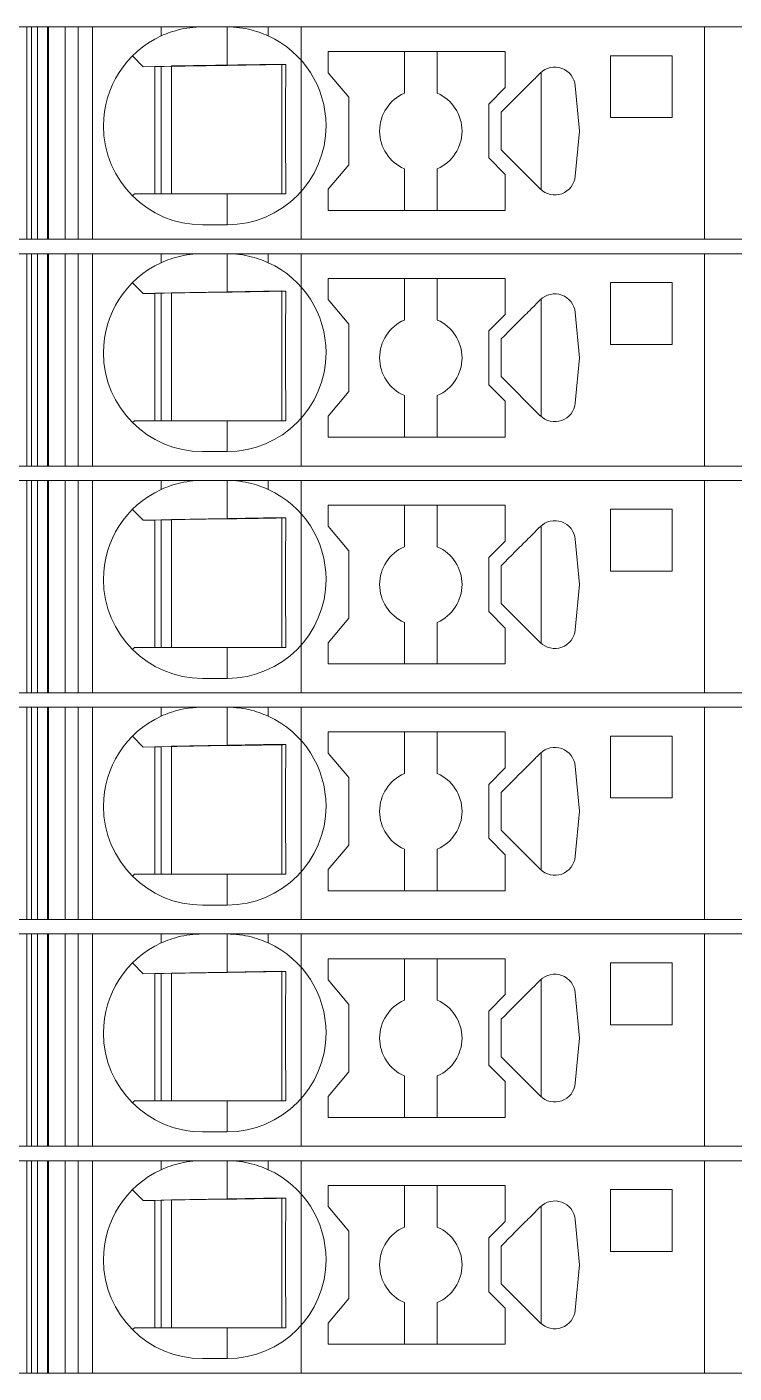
# Model space of a CAD drawing. Header units: millimetres. Extents: x 0 to 1680, y 0 to 1188.
# Drawn here: x 891.89 to 909.05, y 347.35 to 380 of the extents above; entities that cross this region are included whole.
import ezdxf
from ezdxf.enums import TextEntityAlignment as Align

# ---------------------------------------------------------------- set-up
doc = ezdxf.new("R2010")
doc.units = ezdxf.units.MM
for name, color, linetype, lineweight in [('EPLAN309', 5, 'Continuous', 5), ('EPLAN493', 5, 'Continuous', 5), ('MAIN-1', 7, 'Continuous', 5), ('MAIN-2', 7, 'Continuous', 5)]:
    doc.layers.add(name, color=color, linetype=linetype, lineweight=lineweight)
doc.styles.add('Tahoma', font='')
doc.styles.get('Tahoma').set_extended_font_data('Tahoma')

# ---------------------------------------------------------------- blocks, each defined once
blk = doc.blocks.new('EPLSYM_LibrarySPECIAL_Symbol12_Variant0_Placement8_19')
at = {"layer": 'EPLAN309', "lineweight": 13, "ltscale": 16}
blk.add_lwpolyline([(0, -5.15), (68.15, -5.15), (68.15, 0), (0, 0)], close=True, dxfattribs=at)
at = {"layer": 'EPLAN493', "color": 5, "style": 'Tahoma'}
blk.add_attdef('17_20450', text='', height=2.3478, dxfattribs=at).set_placement((0, -21.83478), align=Align.MIDDLE_RIGHT)
blk = doc.blocks.new('EPLSYM_LibrarySPECIAL_Symbol12_Variant0_Placement8_20')
at = {"layer": 'EPLAN309', "lineweight": 13, "ltscale": 16}
blk.add_lwpolyline([(0, -5.15), (68.15, -5.15), (68.15, 0), (0, 0)], close=True, dxfattribs=at)
at = {"layer": 'EPLAN493', "color": 5, "style": 'Tahoma'}
blk.add_attdef('17_20450', text='', height=2.3478, dxfattribs=at).set_placement((0, -21.83478), align=Align.MIDDLE_RIGHT)
blk = doc.blocks.new('EPLSYM_LibrarySPECIAL_Symbol12_Variant0_Placement8_21')
at = {"layer": 'EPLAN309', "lineweight": 13, "ltscale": 16}
blk.add_lwpolyline([(0, -5.15), (68.15, -5.15), (68.15, 0), (0, 0)], close=True, dxfattribs=at)
at = {"layer": 'EPLAN493', "color": 5, "style": 'Tahoma'}
blk.add_attdef('17_20450', text='', height=2.3478, dxfattribs=at).set_placement((0, -21.83478), align=Align.MIDDLE_RIGHT)
blk = doc.blocks.new('EPLSYM_LibrarySPECIAL_Symbol12_Variant0_Placement8_22')
at = {"layer": 'EPLAN309', "lineweight": 13, "ltscale": 16}
blk.add_lwpolyline([(0, -5.15), (68.15, -5.15), (68.15, 0), (0, 0)], close=True, dxfattribs=at)
at = {"layer": 'EPLAN493', "color": 5, "style": 'Tahoma'}
blk.add_attdef('17_20450', text='', height=2.3478, dxfattribs=at).set_placement((0, -21.83478), align=Align.MIDDLE_RIGHT)
blk = doc.blocks.new('EPLSYM_LibrarySPECIAL_Symbol12_Variant0_Placement8_23')
at = {"layer": 'EPLAN309', "lineweight": 13, "ltscale": 16}
blk.add_lwpolyline([(0, -5.15), (68.15, -5.15), (68.15, 0), (0, 0)], close=True, dxfattribs=at)
at = {"layer": 'EPLAN493', "color": 5, "style": 'Tahoma'}
blk.add_attdef('17_20450', text='', height=2.3478, dxfattribs=at).set_placement((0, -21.83478), align=Align.MIDDLE_RIGHT)
blk = doc.blocks.new('EPLSYM_LibrarySPECIAL_Symbol12_Variant0_Placement8_24')
at = {"layer": 'EPLAN309', "lineweight": 13, "ltscale": 16}
blk.add_lwpolyline([(0, -5.15), (68.15, -5.15), (68.15, 0), (0, 0)], close=True, dxfattribs=at)
at = {"layer": 'EPLAN493', "color": 5, "style": 'Tahoma'}
blk.add_attdef('17_20450', text='', height=2.3478, dxfattribs=at).set_placement((0, -21.83478), align=Align.MIDDLE_RIGHT)

msp = doc.modelspace()

# ---------------------------------------------------------------- linework, layer by layer
at = {"layer": 'MAIN-1'}
for p, q in [((892.001, 380), (891.893, 380)), ((891.893, 374.85), (891.893, 380)), ((892.001, 380), (895.15, 380)), ((892.001, 374.85), (892.001, 380)), ((895.15, 380), (896.15, 380)), ((895.15, 380), (895.15, 379.782)), ((895.15, 379.782), (895.202, 379.805)), ((895.202, 379.805), (895.256, 379.827)), ((895.256, 379.827), (895.313, 379.849)), ((895.313, 379.849), (895.372, 379.87)), ((895.372, 379.87), (895.433, 379.89)), ((895.433, 379.89), (895.497, 379.909)), ((895.497, 379.909), (895.563, 379.927)), ((895.563, 379.927), (895.631, 379.943)), ((895.631, 379.943), (895.701, 379.958)), ((895.701, 379.958), (895.772, 379.97)), ((895.772, 379.97), (895.846, 379.981)), ((895.846, 379.981), (895.921, 379.989)), ((895.921, 379.989), (895.997, 379.995)), ((895.997, 379.995), (896.073, 379.999)), ((896.073, 379.999), (896.15, 380)), ((896.75, 380), (896.15, 380)), ((896.827, 379.999), (896.75, 380)), ((897.75, 380), (896.75, 380)), ((896.75, 379.068), (896.75, 380)), ((896.903, 379.995), (896.827, 379.999)), ((896.979, 379.989), (896.903, 379.995)), ((897.054, 379.981), (896.979, 379.989)), ((897.128, 379.97), (897.054, 379.981)), ((897.199, 379.958), (897.128, 379.97)), ((897.269, 379.943), (897.199, 379.958)), ((897.337, 379.927), (897.269, 379.943)), ((897.403, 379.909), (897.337, 379.927)), ((897.467, 379.89), (897.403, 379.909)), ((897.528, 379.87), (897.467, 379.89)), ((897.587, 379.849), (897.528, 379.87)), ((897.644, 379.827), (897.587, 379.849)), ((897.698, 379.805), (897.644, 379.827)), ((897.75, 379.782), (897.698, 379.805)), ((897.75, 380), (908.332, 380)), ((897.75, 380), (897.75, 379.782)), ((909.05, 380), (908.332, 380)), ((908.332, 374.85), (908.332, 380)), ((899.2, 379.4), (899.2, 378.889)), ((903.5, 379.4), (899.2, 379.4)), ((901.05, 379.4), (901.05, 378.392)), ((901.85, 378.392), (901.85, 379.4)), ((903.5, 378.529), (903.5, 379.4)), ((894.453, 379.297), (894.717, 379.033)), ((894.717, 379.033), (896.75, 379.068)), ((896.87, 379.07), (896.75, 379.068)), ((896.987, 379.072), (896.87, 379.07)), ((897.1, 379.074), (896.987, 379.072)), ((897.209, 379.076), (897.1, 379.074)), ((897.313, 379.078), (897.209, 379.076)), ((897.412, 379.079), (897.313, 379.078)), ((897.507, 379.081), (897.412, 379.079)), ((897.599, 379.083), (897.507, 379.081)), ((897.688, 379.084), (897.599, 379.083)), ((897.774, 379.086), (897.688, 379.084)), ((897.858, 379.087), (897.774, 379.086)), ((897.94, 379.088), (897.858, 379.087)), ((898.02, 379.09), (897.94, 379.088)), ((898.099, 379.091), (898.02, 379.09)), ((898.079, 375.95), (898.079, 379.091)), ((898.176, 379.092), (898.099, 379.091)), ((898.176, 379.022), (898.176, 379.092)), ((906.05, 379.3), (906.05, 377.8)), ((907.55, 379.3), (906.05, 379.3)), ((907.55, 377.8), (907.55, 379.3)), ((895, 375.95), (895, 379.038)), ((895.15, 379.04), (895.15, 375.95)), ((895.4, 375.95), (895.4, 379.045)), ((898.173, 378.803), (898.174, 378.877)), ((898.173, 378.727), (898.173, 378.803)), ((898.174, 378.877), (898.175, 378.95)), ((898.175, 378.95), (898.176, 379.022)), ((899.7, 378.293), (899.2, 378.889)), ((904.221, 378.753), (904.19, 378.722)), ((904.252, 378.785), (904.221, 378.753)), ((904.284, 378.816), (904.252, 378.785)), ((904.315, 378.847), (904.284, 378.816)), ((904.346, 378.879), (904.315, 378.847)), ((904.367, 378.898), (904.367, 376.052)), ((898.17, 378.488), (898.171, 378.57)), ((898.17, 378.404), (898.17, 378.488)), ((898.171, 378.57), (898.172, 378.649)), ((898.172, 378.649), (898.173, 378.727)), ((903.1, 378.129), (903.5, 378.529)), ((903.902, 378.434), (903.823, 378.356)), ((903.943, 378.475), (903.902, 378.434)), ((903.983, 378.515), (903.943, 378.475)), ((904.021, 378.553), (903.983, 378.515)), ((904.058, 378.59), (904.021, 378.553)), ((904.094, 378.626), (904.058, 378.59)), ((904.127, 378.659), (904.094, 378.626)), ((904.158, 378.691), (904.127, 378.659)), ((904.19, 378.722), (904.158, 378.691)), ((905.302, 377.475), (905.198, 378.572)), ((898.168, 378.132), (898.169, 378.226)), ((898.168, 378.034), (898.168, 378.132)), ((898.169, 378.317), (898.17, 378.404)), ((898.169, 378.226), (898.169, 378.317)), ((899.7, 376.657), (899.7, 378.293)), ((903.1, 378.129), (903.1, 376.821)), ((903.572, 378.104), (903.486, 378.018)), ((903.658, 378.19), (903.572, 378.104)), ((903.742, 378.274), (903.658, 378.19)), ((903.823, 378.356), (903.742, 378.274)), ((898.167, 377.931), (898.168, 378.034)), ((898.167, 377.824), (898.167, 377.931)), ((898.167, 377.713), (898.167, 377.824)), ((903.486, 378.018), (903.4, 377.932)), ((903.4, 377.802), (903.4, 377.932)), ((903.4, 377.671), (903.4, 377.802)), ((906.05, 377.8), (907.55, 377.8)), ((898.167, 377.6), (898.167, 377.713)), ((898.167, 377.479), (898.167, 377.6)), ((898.167, 377.361), (898.167, 377.479)), ((903.4, 377.54), (903.4, 377.671)), ((903.4, 377.41), (903.4, 377.54)), ((905.198, 376.378), (905.302, 377.475)), ((898.167, 377.247), (898.167, 377.361)), ((898.168, 377.138), (898.167, 377.247)), ((898.168, 377.034), (898.168, 377.138)), ((903.4, 377.279), (903.4, 377.41)), ((903.4, 377.148), (903.4, 377.279)), ((903.4, 377.018), (903.4, 377.148)), ((898.169, 376.934), (898.168, 377.034)), ((898.169, 376.839), (898.169, 376.934)), ((898.17, 376.748), (898.169, 376.839)), ((903.5, 376.421), (903.1, 376.821)), ((903.4, 377.018), (904.346, 376.071)), ((898.171, 376.659), (898.17, 376.748)), ((898.172, 376.573), (898.171, 376.659)), ((898.172, 376.49), (898.172, 376.573)), ((898.173, 376.408), (898.172, 376.49)), ((899.2, 376.061), (899.7, 376.657)), ((901.05, 375.55), (901.05, 376.558)), ((901.85, 375.55), (901.85, 376.558)), ((898.174, 376.329), (898.173, 376.408)), ((898.175, 376.25), (898.174, 376.329)), ((898.176, 376.174), (898.175, 376.25)), ((898.176, 376.098), (898.176, 376.174)), ((903.5, 375.55), (903.5, 376.421)), ((894.5, 375.95), (894.453, 375.903)), ((894.5, 375.95), (896.75, 375.95)), ((896.75, 375.95), (896.842, 375.95)), ((896.75, 375.95), (896.75, 375.2)), ((896.842, 375.95), (896.933, 375.95)), ((896.933, 375.95), (897.023, 375.95)), ((897.023, 375.95), (897.11, 375.95)), ((897.11, 375.95), (897.195, 375.95)), ((897.195, 375.95), (897.278, 375.95)), ((897.278, 375.95), (897.358, 375.95)), ((897.358, 375.95), (897.436, 375.95)), ((897.436, 375.95), (897.511, 375.95)), ((897.511, 375.95), (897.585, 375.95)), ((897.585, 375.95), (897.657, 375.95)), ((897.657, 375.95), (897.726, 375.95)), ((897.726, 375.95), (897.795, 375.95)), ((897.795, 375.95), (897.861, 375.95)), ((897.861, 375.95), (897.927, 375.95)), ((897.927, 375.95), (897.991, 375.95)), ((897.991, 375.95), (898.055, 375.95)), ((898.055, 375.95), (898.117, 375.95)), ((898.117, 375.95), (898.178, 375.95)), ((898.177, 376.024), (898.176, 376.098)), ((898.178, 375.95), (898.177, 376.024)), ((899.2, 376.061), (899.2, 375.55)), ((903.5, 375.55), (899.2, 375.55)), ((896.75, 375.2), (896.15, 375.2)), ((892.001, 374.85), (891.893, 374.85)), ((892.001, 374.85), (908.332, 374.85)), ((909.05, 374.85), (908.332, 374.85)), ((892.001, 374.5), (891.893, 374.5)), ((891.893, 369.35), (891.893, 374.5)), ((892.001, 374.5), (895.15, 374.5)), ((892.001, 369.35), (892.001, 374.5)), ((895.15, 374.5), (896.15, 374.5)), ((895.15, 374.5), (895.15, 374.282)), ((895.997, 374.495), (896.073, 374.499)), ((896.073, 374.499), (896.15, 374.5)), ((896.75, 374.5), (896.15, 374.5)), ((896.827, 374.499), (896.75, 374.5)), ((897.75, 374.5), (896.75, 374.5)), ((896.75, 373.568), (896.75, 374.5)), ((896.903, 374.495), (896.827, 374.499)), ((897.75, 374.5), (908.332, 374.5)), ((897.75, 374.5), (897.75, 374.282)), ((909.05, 374.5), (908.332, 374.5)), ((908.332, 369.35), (908.332, 374.5)), ((895.15, 374.282), (895.202, 374.305)), ((895.202, 374.305), (895.256, 374.327)), ((895.256, 374.327), (895.313, 374.349)), ((895.313, 374.349), (895.372, 374.37)), ((895.372, 374.37), (895.433, 374.39)), ((895.433, 374.39), (895.497, 374.409)), ((895.497, 374.409), (895.563, 374.427)), ((895.563, 374.427), (895.631, 374.443)), ((895.631, 374.443), (895.701, 374.458)), ((895.701, 374.458), (895.772, 374.47)), ((895.772, 374.47), (895.846, 374.481)), ((895.846, 374.481), (895.921, 374.489)), ((895.921, 374.489), (895.997, 374.495)), ((896.979, 374.489), (896.903, 374.495)), ((897.054, 374.481), (896.979, 374.489)), ((897.128, 374.47), (897.054, 374.481)), ((897.199, 374.458), (897.128, 374.47)), ((897.269, 374.443), (897.199, 374.458)), ((897.337, 374.427), (897.269, 374.443)), ((897.403, 374.409), (897.337, 374.427)), ((897.467, 374.39), (897.403, 374.409)), ((897.528, 374.37), (897.467, 374.39)), ((897.587, 374.349), (897.528, 374.37)), ((897.644, 374.327), (897.587, 374.349)), ((897.698, 374.305), (897.644, 374.327)), ((897.75, 374.282), (897.698, 374.305)), ((899.2, 373.9), (899.2, 373.389)), ((903.5, 373.9), (899.2, 373.9)), ((901.05, 373.9), (901.05, 372.892)), ((901.85, 372.892), (901.85, 373.9)), ((903.5, 373.029), (903.5, 373.9)), ((894.453, 373.797), (894.717, 373.533)), ((894.717, 373.533), (896.75, 373.568)), ((895, 370.45), (895, 373.538)), ((895.15, 373.54), (895.15, 370.45)), ((895.4, 370.45), (895.4, 373.545)), ((896.87, 373.57), (896.75, 373.568)), ((896.987, 373.572), (896.87, 373.57)), ((897.1, 373.574), (896.987, 373.572)), ((897.209, 373.576), (897.1, 373.574)), ((897.313, 373.578), (897.209, 373.576)), ((897.412, 373.579), (897.313, 373.578)), ((897.507, 373.581), (897.412, 373.579)), ((897.599, 373.583), (897.507, 373.581)), ((897.688, 373.584), (897.599, 373.583)), ((897.774, 373.586), (897.688, 373.584)), ((897.858, 373.587), (897.774, 373.586)), ((897.94, 373.588), (897.858, 373.587)), ((898.02, 373.59), (897.94, 373.588)), ((898.099, 373.591), (898.02, 373.59)), ((898.079, 370.45), (898.079, 373.591)), ((898.176, 373.592), (898.099, 373.591)), ((898.175, 373.45), (898.176, 373.522)), ((898.176, 373.522), (898.176, 373.592)), ((906.05, 373.8), (906.05, 372.3)), ((907.55, 373.8), (906.05, 373.8)), ((907.55, 372.3), (907.55, 373.8)), ((898.172, 373.149), (898.173, 373.227)), ((898.173, 373.303), (898.174, 373.377)), ((898.173, 373.227), (898.173, 373.303)), ((898.174, 373.377), (898.175, 373.45)), ((899.7, 372.793), (899.2, 373.389)), ((904.158, 373.191), (904.127, 373.159)), ((904.19, 373.222), (904.158, 373.191)), ((904.221, 373.253), (904.19, 373.222)), ((904.252, 373.285), (904.221, 373.253)), ((904.284, 373.316), (904.252, 373.285)), ((904.315, 373.347), (904.284, 373.316)), ((904.346, 373.379), (904.315, 373.347)), ((904.367, 373.398), (904.367, 370.552)), ((898.169, 372.817), (898.17, 372.904)), ((898.17, 372.988), (898.171, 373.07)), ((898.17, 372.904), (898.17, 372.988)), ((898.171, 373.07), (898.172, 373.149)), ((903.1, 372.629), (903.5, 373.029)), ((903.902, 372.934), (903.823, 372.856)), ((903.943, 372.975), (903.902, 372.934)), ((903.983, 373.015), (903.943, 372.975)), ((904.021, 373.053), (903.983, 373.015)), ((904.058, 373.09), (904.021, 373.053)), ((904.094, 373.126), (904.058, 373.09)), ((904.127, 373.159), (904.094, 373.126)), ((905.302, 371.975), (905.198, 373.072)), ((898.168, 372.632), (898.169, 372.726)), ((898.168, 372.534), (898.168, 372.632)), ((898.169, 372.726), (898.169, 372.817)), ((899.7, 371.157), (899.7, 372.793)), ((903.1, 372.629), (903.1, 371.321)), ((903.572, 372.604), (903.486, 372.518)), ((903.658, 372.69), (903.572, 372.604)), ((903.742, 372.774), (903.658, 372.69)), ((903.823, 372.856), (903.742, 372.774)), ((898.167, 372.431), (898.168, 372.534)), ((898.167, 372.324), (898.167, 372.431)), ((898.167, 372.213), (898.167, 372.324)), ((898.167, 372.1), (898.167, 372.213)), ((903.486, 372.518), (903.4, 372.432)), ((903.4, 372.302), (903.4, 372.432)), ((903.4, 372.171), (903.4, 372.302)), ((906.05, 372.3), (907.55, 372.3)), ((898.167, 371.979), (898.167, 372.1)), ((898.167, 371.861), (898.167, 371.979)), ((903.4, 372.04), (903.4, 372.171)), ((903.4, 371.91), (903.4, 372.04)), ((903.4, 371.779), (903.4, 371.91)), ((905.198, 370.878), (905.302, 371.975)), ((898.167, 371.747), (898.167, 371.861)), ((898.168, 371.638), (898.167, 371.747)), ((898.168, 371.534), (898.168, 371.638)), ((903.4, 371.648), (903.4, 371.779)), ((903.4, 371.518), (903.4, 371.648)), ((898.169, 371.434), (898.168, 371.534)), ((898.169, 371.339), (898.169, 371.434)), ((898.17, 371.248), (898.169, 371.339)), ((898.171, 371.159), (898.17, 371.248)), ((903.5, 370.921), (903.1, 371.321)), ((903.4, 371.518), (904.346, 370.571)), ((898.172, 371.073), (898.171, 371.159)), ((898.172, 370.99), (898.172, 371.073)), ((898.173, 370.908), (898.172, 370.99)), ((898.174, 370.829), (898.173, 370.908)), ((899.2, 370.561), (899.7, 371.157)), ((901.05, 370.05), (901.05, 371.058)), ((901.85, 370.05), (901.85, 371.058)), ((903.5, 370.05), (903.5, 370.921)), ((898.175, 370.75), (898.174, 370.829)), ((898.176, 370.674), (898.175, 370.75)), ((898.176, 370.598), (898.176, 370.674)), ((898.177, 370.524), (898.176, 370.598)), ((894.5, 370.45), (894.453, 370.403)), ((894.5, 370.45), (896.75, 370.45)), ((896.75, 370.45), (896.842, 370.45)), ((896.75, 370.45), (896.75, 369.7)), ((896.842, 370.45), (896.933, 370.45)), ((896.933, 370.45), (897.023, 370.45)), ((897.023, 370.45), (897.11, 370.45)), ((897.11, 370.45), (897.195, 370.45)), ((897.195, 370.45), (897.278, 370.45)), ((897.278, 370.45), (897.358, 370.45)), ((897.358, 370.45), (897.436, 370.45)), ((897.436, 370.45), (897.511, 370.45)), ((897.511, 370.45), (897.585, 370.45)), ((897.585, 370.45), (897.657, 370.45)), ((897.657, 370.45), (897.726, 370.45)), ((897.726, 370.45), (897.795, 370.45)), ((897.795, 370.45), (897.861, 370.45)), ((897.861, 370.45), (897.927, 370.45)), ((897.927, 370.45), (897.991, 370.45)), ((897.991, 370.45), (898.055, 370.45)), ((898.055, 370.45), (898.117, 370.45)), ((898.117, 370.45), (898.178, 370.45)), ((898.178, 370.45), (898.177, 370.524)), ((899.2, 370.561), (899.2, 370.05)), ((903.5, 370.05), (899.2, 370.05)), ((896.75, 369.7), (896.15, 369.7)), ((892.001, 369.35), (891.893, 369.35)), ((892.001, 369.35), (908.332, 369.35)), ((909.05, 369.35), (908.332, 369.35)), ((892.001, 369), (891.893, 369)), ((891.893, 363.85), (891.893, 369)), ((892.001, 369), (895.15, 369)), ((892.001, 363.85), (892.001, 369)), ((895.15, 369), (896.15, 369)), ((895.15, 369), (895.15, 368.782)), ((895.631, 368.943), (895.701, 368.958)), ((895.701, 368.958), (895.772, 368.97)), ((895.772, 368.97), (895.846, 368.981)), ((895.846, 368.981), (895.921, 368.989)), ((895.921, 368.989), (895.997, 368.995)), ((895.997, 368.995), (896.073, 368.999)), ((896.073, 368.999), (896.15, 369)), ((896.75, 369), (896.15, 369)), ((896.827, 368.999), (896.75, 369)), ((897.75, 369), (896.75, 369)), ((896.75, 368.068), (896.75, 369)), ((896.903, 368.995), (896.827, 368.999)), ((896.979, 368.989), (896.903, 368.995)), ((897.054, 368.981), (896.979, 368.989)), ((897.128, 368.97), (897.054, 368.981)), ((897.199, 368.958), (897.128, 368.97)), ((897.269, 368.943), (897.199, 368.958)), ((897.75, 369), (908.332, 369)), ((897.75, 369), (897.75, 368.782)), ((909.05, 369), (908.332, 369)), ((908.332, 363.85), (908.332, 369)), ((895.15, 368.782), (895.202, 368.805)), ((895.202, 368.805), (895.256, 368.827)), ((895.256, 368.827), (895.313, 368.849)), ((895.313, 368.849), (895.372, 368.87)), ((895.372, 368.87), (895.433, 368.89)), ((895.433, 368.89), (895.497, 368.909)), ((895.497, 368.909), (895.563, 368.927)), ((895.563, 368.927), (895.631, 368.943)), ((897.337, 368.927), (897.269, 368.943)), ((897.403, 368.909), (897.337, 368.927)), ((897.467, 368.89), (897.403, 368.909)), ((897.528, 368.87), (897.467, 368.89)), ((897.587, 368.849), (897.528, 368.87)), ((897.644, 368.827), (897.587, 368.849)), ((897.698, 368.805), (897.644, 368.827)), ((897.75, 368.782), (897.698, 368.805)), ((894.453, 368.297), (894.717, 368.033)), ((899.2, 368.4), (899.2, 367.889)), ((903.5, 368.4), (899.2, 368.4)), ((901.05, 368.4), (901.05, 367.392)), ((901.85, 367.392), (901.85, 368.4)), ((903.5, 367.529), (903.5, 368.4)), ((906.05, 368.3), (906.05, 366.8)), ((907.55, 368.3), (906.05, 368.3)), ((907.55, 366.8), (907.55, 368.3)), ((894.717, 368.033), (896.75, 368.068)), ((895, 364.95), (895, 368.038)), ((895.15, 368.04), (895.15, 364.95)), ((895.4, 364.95), (895.4, 368.045)), ((896.87, 368.07), (896.75, 368.068)), ((896.987, 368.072), (896.87, 368.07)), ((897.1, 368.074), (896.987, 368.072)), ((897.209, 368.076), (897.1, 368.074)), ((897.313, 368.078), (897.209, 368.076)), ((897.412, 368.079), (897.313, 368.078)), ((897.507, 368.081), (897.412, 368.079)), ((897.599, 368.083), (897.507, 368.081)), ((897.688, 368.084), (897.599, 368.083)), ((897.774, 368.086), (897.688, 368.084)), ((897.858, 368.087), (897.774, 368.086)), ((897.94, 368.088), (897.858, 368.087)), ((898.02, 368.09), (897.94, 368.088)), ((898.099, 368.091), (898.02, 368.09)), ((898.079, 364.95), (898.079, 368.091)), ((898.176, 368.092), (898.099, 368.091)), ((898.175, 367.95), (898.176, 368.022)), ((898.176, 368.022), (898.176, 368.092)), ((898.171, 367.57), (898.172, 367.649)), ((898.172, 367.649), (898.173, 367.727)), ((898.173, 367.803), (898.174, 367.877)), ((898.173, 367.727), (898.173, 367.803)), ((898.174, 367.877), (898.175, 367.95)), ((899.7, 367.293), (899.2, 367.889)), ((904.127, 367.659), (904.094, 367.626)), ((904.158, 367.691), (904.127, 367.659)), ((904.19, 367.722), (904.158, 367.691)), ((904.221, 367.753), (904.19, 367.722)), ((904.252, 367.785), (904.221, 367.753)), ((904.284, 367.816), (904.252, 367.785)), ((904.315, 367.847), (904.284, 367.816)), ((904.346, 367.879), (904.315, 367.847)), ((904.367, 367.898), (904.367, 365.052)), ((898.169, 367.317), (898.17, 367.404)), ((898.169, 367.226), (898.169, 367.317)), ((898.17, 367.488), (898.171, 367.57)), ((898.17, 367.404), (898.17, 367.488)), ((903.1, 367.129), (903.5, 367.529)), ((903.823, 367.356), (903.742, 367.274)), ((903.902, 367.434), (903.823, 367.356)), ((903.943, 367.475), (903.902, 367.434)), ((903.983, 367.515), (903.943, 367.475)), ((904.021, 367.553), (903.983, 367.515)), ((904.058, 367.59), (904.021, 367.553)), ((904.094, 367.626), (904.058, 367.59)), ((905.302, 366.475), (905.198, 367.572)), ((898.167, 366.931), (898.168, 367.034)), ((898.168, 367.132), (898.169, 367.226)), ((898.168, 367.034), (898.168, 367.132)), ((899.7, 365.657), (899.7, 367.293)), ((903.1, 367.129), (903.1, 365.821)), ((903.486, 367.018), (903.4, 366.932)), ((903.572, 367.104), (903.486, 367.018)), ((903.658, 367.19), (903.572, 367.104)), ((903.742, 367.274), (903.658, 367.19)), ((898.167, 366.824), (898.167, 366.931)), ((898.167, 366.713), (898.167, 366.824)), ((898.167, 366.6), (898.167, 366.713)), ((903.4, 366.802), (903.4, 366.932)), ((903.4, 366.671), (903.4, 366.802)), ((903.4, 366.54), (903.4, 366.671)), ((906.05, 366.8), (907.55, 366.8)), ((898.167, 366.479), (898.167, 366.6)), ((898.167, 366.361), (898.167, 366.479)), ((898.167, 366.247), (898.167, 366.361)), ((903.4, 366.41), (903.4, 366.54)), ((903.4, 366.279), (903.4, 366.41)), ((905.198, 365.378), (905.302, 366.475)), ((898.168, 366.138), (898.167, 366.247)), ((898.168, 366.034), (898.168, 366.138)), ((898.169, 365.934), (898.168, 366.034)), ((903.4, 366.148), (903.4, 366.279)), ((903.4, 366.018), (903.4, 366.148)), ((903.4, 366.018), (904.346, 365.071)), ((898.169, 365.839), (898.169, 365.934)), ((898.17, 365.748), (898.169, 365.839)), ((898.171, 365.659), (898.17, 365.748)), ((903.5, 365.421), (903.1, 365.821)), ((898.172, 365.573), (898.171, 365.659)), ((898.172, 365.49), (898.172, 365.573)), ((898.173, 365.408), (898.172, 365.49)), ((898.174, 365.329), (898.173, 365.408)), ((899.2, 365.061), (899.7, 365.657)), ((901.05, 364.55), (901.05, 365.558)), ((901.85, 364.55), (901.85, 365.558)), ((903.5, 364.55), (903.5, 365.421)), ((898.175, 365.25), (898.174, 365.329)), ((898.176, 365.174), (898.175, 365.25)), ((898.176, 365.098), (898.176, 365.174)), ((898.177, 365.024), (898.176, 365.098)), ((899.2, 365.061), (899.2, 364.55)), ((894.5, 364.95), (894.453, 364.903)), ((894.5, 364.95), (896.75, 364.95)), ((896.75, 364.95), (896.842, 364.95)), ((896.75, 364.95), (896.75, 364.2)), ((896.842, 364.95), (896.933, 364.95)), ((896.933, 364.95), (897.023, 364.95)), ((897.023, 364.95), (897.11, 364.95)), ((897.11, 364.95), (897.195, 364.95)), ((897.195, 364.95), (897.278, 364.95)), ((897.278, 364.95), (897.358, 364.95)), ((897.358, 364.95), (897.436, 364.95)), ((897.436, 364.95), (897.511, 364.95)), ((897.511, 364.95), (897.585, 364.95)), ((897.585, 364.95), (897.657, 364.95)), ((897.657, 364.95), (897.726, 364.95)), ((897.726, 364.95), (897.795, 364.95)), ((897.795, 364.95), (897.861, 364.95)), ((897.861, 364.95), (897.927, 364.95)), ((897.927, 364.95), (897.991, 364.95)), ((897.991, 364.95), (898.055, 364.95)), ((898.055, 364.95), (898.117, 364.95)), ((898.117, 364.95), (898.178, 364.95)), ((898.178, 364.95), (898.177, 365.024)), ((903.5, 364.55), (899.2, 364.55)), ((896.75, 364.2), (896.15, 364.2)), ((892.001, 363.85), (891.893, 363.85)), ((892.001, 363.85), (908.332, 363.85)), ((909.05, 363.85), (908.332, 363.85)), ((892.001, 363.5), (891.893, 363.5)), ((891.893, 358.35), (891.893, 363.5)), ((892.001, 363.5), (895.15, 363.5)), ((892.001, 358.35), (892.001, 363.5)), ((895.15, 363.5), (896.15, 363.5)), ((895.15, 363.5), (895.15, 363.282)), ((895.433, 363.39), (895.497, 363.409)), ((895.497, 363.409), (895.563, 363.427)), ((895.563, 363.427), (895.631, 363.443)), ((895.631, 363.443), (895.701, 363.458)), ((895.701, 363.458), (895.772, 363.47)), ((895.772, 363.47), (895.846, 363.481)), ((895.846, 363.481), (895.921, 363.489)), ((895.921, 363.489), (895.997, 363.495)), ((895.997, 363.495), (896.073, 363.499)), ((896.073, 363.499), (896.15, 363.5)), ((896.75, 363.5), (896.15, 363.5)), ((896.827, 363.499), (896.75, 363.5)), ((897.75, 363.5), (896.75, 363.5)), ((896.75, 362.568), (896.75, 363.5)), ((896.903, 363.495), (896.827, 363.499)), ((896.979, 363.489), (896.903, 363.495)), ((897.054, 363.481), (896.979, 363.489)), ((897.128, 363.47), (897.054, 363.481)), ((897.199, 363.458), (897.128, 363.47)), ((897.269, 363.443), (897.199, 363.458)), ((897.337, 363.427), (897.269, 363.443)), ((897.403, 363.409), (897.337, 363.427)), ((897.467, 363.39), (897.403, 363.409)), ((897.75, 363.5), (908.332, 363.5)), ((897.75, 363.5), (897.75, 363.282)), ((909.05, 363.5), (908.332, 363.5)), ((908.332, 358.35), (908.332, 363.5)), ((895.15, 363.282), (895.202, 363.305)), ((895.202, 363.305), (895.256, 363.327)), ((895.256, 363.327), (895.313, 363.349)), ((895.313, 363.349), (895.372, 363.37)), ((895.372, 363.37), (895.433, 363.39)), ((897.528, 363.37), (897.467, 363.39)), ((897.587, 363.349), (897.528, 363.37)), ((897.644, 363.327), (897.587, 363.349)), ((897.698, 363.305), (897.644, 363.327)), ((897.75, 363.282), (897.698, 363.305)), ((894.453, 362.797), (894.717, 362.533)), ((899.2, 362.9), (899.2, 362.389)), ((903.5, 362.9), (899.2, 362.9)), ((901.05, 362.9), (901.05, 361.892)), ((901.85, 361.892), (901.85, 362.9)), ((903.5, 362.029), (903.5, 362.9)), ((906.05, 362.8), (906.05, 361.3)), ((907.55, 362.8), (906.05, 362.8)), ((907.55, 361.3), (907.55, 362.8)), ((894.717, 362.533), (896.75, 362.568)), ((895, 359.45), (895, 362.538)), ((895.15, 362.54), (895.15, 359.45)), ((895.4, 359.45), (895.4, 362.545)), ((896.87, 362.57), (896.75, 362.568)), ((896.987, 362.572), (896.87, 362.57)), ((897.1, 362.574), (896.987, 362.572)), ((897.209, 362.576), (897.1, 362.574)), ((897.313, 362.578), (897.209, 362.576)), ((897.412, 362.579), (897.313, 362.578)), ((897.507, 362.581), (897.412, 362.579)), ((897.599, 362.583), (897.507, 362.581)), ((897.688, 362.584), (897.599, 362.583)), ((897.774, 362.586), (897.688, 362.584)), ((897.858, 362.587), (897.774, 362.586)), ((897.94, 362.588), (897.858, 362.587)), ((898.02, 362.59), (897.94, 362.588)), ((898.099, 362.591), (898.02, 362.59)), ((898.079, 359.45), (898.079, 362.591)), ((898.176, 362.592), (898.099, 362.591)), ((898.174, 362.377), (898.175, 362.45)), ((898.175, 362.45), (898.176, 362.522)), ((898.176, 362.522), (898.176, 362.592)), ((898.171, 362.07), (898.172, 362.149)), ((898.172, 362.149), (898.173, 362.227)), ((898.173, 362.303), (898.174, 362.377)), ((898.173, 362.227), (898.173, 362.303)), ((899.7, 361.793), (899.2, 362.389)), ((904.058, 362.09), (904.021, 362.053)), ((904.094, 362.126), (904.058, 362.09)), ((904.127, 362.159), (904.094, 362.126)), ((904.158, 362.191), (904.127, 362.159)), ((904.19, 362.222), (904.158, 362.191)), ((904.221, 362.253), (904.19, 362.222)), ((904.252, 362.285), (904.221, 362.253)), ((904.284, 362.316), (904.252, 362.285)), ((904.315, 362.347), (904.284, 362.316)), ((904.346, 362.379), (904.315, 362.347)), ((904.367, 362.398), (904.367, 359.552)), ((898.169, 361.817), (898.17, 361.904)), ((898.169, 361.726), (898.169, 361.817)), ((898.17, 361.988), (898.171, 362.07)), ((898.17, 361.904), (898.17, 361.988)), ((899.7, 360.157), (899.7, 361.793)), ((903.1, 361.629), (903.5, 362.029)), ((903.742, 361.774), (903.658, 361.69)), ((903.823, 361.856), (903.742, 361.774)), ((903.902, 361.934), (903.823, 361.856)), ((903.943, 361.975), (903.902, 361.934)), ((903.983, 362.015), (903.943, 361.975)), ((904.021, 362.053), (903.983, 362.015)), ((905.302, 360.975), (905.198, 362.072)), ((898.167, 361.431), (898.168, 361.534)), ((898.168, 361.632), (898.169, 361.726)), ((898.168, 361.534), (898.168, 361.632)), ((903.1, 361.629), (903.1, 360.321)), ((903.486, 361.518), (903.4, 361.432)), ((903.572, 361.604), (903.486, 361.518)), ((903.658, 361.69), (903.572, 361.604)), ((898.167, 361.324), (898.167, 361.431)), ((898.167, 361.213), (898.167, 361.324)), ((898.167, 361.1), (898.167, 361.213)), ((903.4, 361.302), (903.4, 361.432)), ((903.4, 361.171), (903.4, 361.302)), ((903.4, 361.04), (903.4, 361.171)), ((906.05, 361.3), (907.55, 361.3)), ((898.167, 360.979), (898.167, 361.1)), ((898.167, 360.861), (898.167, 360.979)), ((898.167, 360.747), (898.167, 360.861)), ((903.4, 360.91), (903.4, 361.04)), ((903.4, 360.779), (903.4, 360.91)), ((905.198, 359.878), (905.302, 360.975)), ((898.168, 360.638), (898.167, 360.747)), ((898.168, 360.534), (898.168, 360.638)), ((898.169, 360.434), (898.168, 360.534)), ((903.4, 360.648), (903.4, 360.779)), ((903.4, 360.518), (903.4, 360.648)), ((903.4, 360.518), (904.346, 359.571)), ((898.169, 360.339), (898.169, 360.434)), ((898.17, 360.248), (898.169, 360.339)), ((898.171, 360.159), (898.17, 360.248)), ((898.172, 360.073), (898.171, 360.159)), ((899.2, 359.561), (899.7, 360.157)), ((903.5, 359.921), (903.1, 360.321)), ((898.172, 359.99), (898.172, 360.073)), ((898.173, 359.908), (898.172, 359.99)), ((898.174, 359.829), (898.173, 359.908)), ((898.175, 359.75), (898.174, 359.829)), ((901.05, 359.05), (901.05, 360.058)), ((901.85, 359.05), (901.85, 360.058)), ((903.5, 359.05), (903.5, 359.921)), ((898.176, 359.674), (898.175, 359.75)), ((898.176, 359.598), (898.176, 359.674)), ((898.177, 359.524), (898.176, 359.598)), ((898.178, 359.45), (898.177, 359.524)), ((899.2, 359.561), (899.2, 359.05)), ((894.5, 359.45), (894.453, 359.403)), ((894.5, 359.45), (896.75, 359.45)), ((896.75, 359.45), (896.842, 359.45)), ((896.75, 359.45), (896.75, 358.7)), ((896.842, 359.45), (896.933, 359.45)), ((896.933, 359.45), (897.023, 359.45)), ((897.023, 359.45), (897.11, 359.45)), ((897.11, 359.45), (897.195, 359.45)), ((897.195, 359.45), (897.278, 359.45)), ((897.278, 359.45), (897.358, 359.45)), ((897.358, 359.45), (897.436, 359.45)), ((897.436, 359.45), (897.511, 359.45)), ((897.511, 359.45), (897.585, 359.45)), ((897.585, 359.45), (897.657, 359.45)), ((897.657, 359.45), (897.726, 359.45)), ((897.726, 359.45), (897.795, 359.45)), ((897.795, 359.45), (897.861, 359.45)), ((897.861, 359.45), (897.927, 359.45)), ((897.927, 359.45), (897.991, 359.45)), ((897.991, 359.45), (898.055, 359.45)), ((898.055, 359.45), (898.117, 359.45)), ((898.117, 359.45), (898.178, 359.45)), ((903.5, 359.05), (899.2, 359.05)), ((896.75, 358.7), (896.15, 358.7)), ((892.001, 358.35), (891.893, 358.35)), ((892.001, 358.35), (908.332, 358.35)), ((909.05, 358.35), (908.332, 358.35)), ((892.001, 358), (891.893, 358)), ((891.893, 352.85), (891.893, 358)), ((892.001, 358), (895.15, 358)), ((892.001, 352.85), (892.001, 358)), ((895.15, 358), (896.15, 358)), ((895.15, 358), (895.15, 357.782)), ((895.256, 357.827), (895.313, 357.849)), ((895.313, 357.849), (895.372, 357.87)), ((895.372, 357.87), (895.433, 357.89)), ((895.433, 357.89), (895.497, 357.909)), ((895.497, 357.909), (895.563, 357.927)), ((895.563, 357.927), (895.631, 357.943)), ((895.631, 357.943), (895.701, 357.958)), ((895.701, 357.958), (895.772, 357.97)), ((895.772, 357.97), (895.846, 357.981)), ((895.846, 357.981), (895.921, 357.989)), ((895.921, 357.989), (895.997, 357.995)), ((895.997, 357.995), (896.073, 357.999)), ((896.073, 357.999), (896.15, 358)), ((896.75, 358), (896.15, 358)), ((896.827, 357.999), (896.75, 358)), ((897.75, 358), (896.75, 358)), ((896.75, 357.068), (896.75, 358)), ((896.903, 357.995), (896.827, 357.999)), ((896.979, 357.989), (896.903, 357.995)), ((897.054, 357.981), (896.979, 357.989)), ((897.128, 357.97), (897.054, 357.981)), ((897.199, 357.958), (897.128, 357.97)), ((897.269, 357.943), (897.199, 357.958)), ((897.337, 357.927), (897.269, 357.943)), ((897.403, 357.909), (897.337, 357.927)), ((897.467, 357.89), (897.403, 357.909)), ((897.528, 357.87), (897.467, 357.89)), ((897.587, 357.849), (897.528, 357.87)), ((897.644, 357.827), (897.587, 357.849)), ((897.75, 358), (908.332, 358)), ((897.75, 358), (897.75, 357.782)), ((909.05, 358), (908.332, 358)), ((908.332, 352.85), (908.332, 358)), ((895.15, 357.782), (895.202, 357.805)), ((895.202, 357.805), (895.256, 357.827)), ((897.698, 357.805), (897.644, 357.827)), ((897.75, 357.782), (897.698, 357.805)), ((894.453, 357.297), (894.717, 357.033)), ((899.2, 357.4), (899.2, 356.889)), ((903.5, 357.4), (899.2, 357.4)), ((901.05, 357.4), (901.05, 356.392)), ((901.85, 356.392), (901.85, 357.4)), ((903.5, 356.529), (903.5, 357.4)), ((906.05, 357.3), (906.05, 355.8)), ((907.55, 357.3), (906.05, 357.3)), ((907.55, 355.8), (907.55, 357.3)), ((894.717, 357.033), (896.75, 357.068)), ((895, 353.95), (895, 357.038)), ((895.15, 357.04), (895.15, 353.95)), ((895.4, 353.95), (895.4, 357.045)), ((896.87, 357.07), (896.75, 357.068)), ((896.987, 357.072), (896.87, 357.07)), ((897.1, 357.074), (896.987, 357.072)), ((897.209, 357.076), (897.1, 357.074)), ((897.313, 357.078), (897.209, 357.076)), ((897.412, 357.079), (897.313, 357.078)), ((897.507, 357.081), (897.412, 357.079)), ((897.599, 357.083), (897.507, 357.081)), ((897.688, 357.084), (897.599, 357.083)), ((897.774, 357.086), (897.688, 357.084)), ((897.858, 357.087), (897.774, 357.086)), ((897.94, 357.088), (897.858, 357.087)), ((898.02, 357.09), (897.94, 357.088)), ((898.099, 357.091), (898.02, 357.09)), ((898.079, 353.95), (898.079, 357.091)), ((898.176, 357.092), (898.099, 357.091)), ((898.173, 356.803), (898.174, 356.877)), ((898.174, 356.877), (898.175, 356.95)), ((898.175, 356.95), (898.176, 357.022)), ((898.176, 357.022), (898.176, 357.092)), ((899.7, 356.293), (899.2, 356.889)), ((904.346, 356.879), (904.315, 356.847)), ((904.367, 356.898), (904.367, 354.052)), ((898.17, 356.488), (898.171, 356.57)), ((898.171, 356.57), (898.172, 356.649)), ((898.172, 356.649), (898.173, 356.727)), ((898.173, 356.727), (898.173, 356.803)), ((904.021, 356.553), (903.983, 356.515)), ((904.058, 356.59), (904.021, 356.553)), ((904.094, 356.626), (904.058, 356.59)), ((904.127, 356.659), (904.094, 356.626)), ((904.158, 356.691), (904.127, 356.659)), ((904.19, 356.722), (904.158, 356.691)), ((904.221, 356.753), (904.19, 356.722)), ((904.252, 356.785), (904.221, 356.753)), ((904.284, 356.816), (904.252, 356.785)), ((904.315, 356.847), (904.284, 356.816)), ((905.302, 355.475), (905.198, 356.572)), ((898.168, 356.132), (898.169, 356.226)), ((898.169, 356.317), (898.17, 356.404)), ((898.169, 356.226), (898.169, 356.317)), ((898.17, 356.404), (898.17, 356.488)), ((899.7, 354.657), (899.7, 356.293)), ((903.1, 356.129), (903.5, 356.529)), ((903.742, 356.274), (903.658, 356.19)), ((903.823, 356.356), (903.742, 356.274)), ((903.902, 356.434), (903.823, 356.356)), ((903.943, 356.475), (903.902, 356.434)), ((903.983, 356.515), (903.943, 356.475)), ((898.167, 355.931), (898.168, 356.034)), ((898.167, 355.824), (898.167, 355.931)), ((898.168, 356.034), (898.168, 356.132)), ((903.1, 356.129), (903.1, 354.821)), ((903.486, 356.018), (903.4, 355.932)), ((903.4, 355.802), (903.4, 355.932)), ((903.572, 356.104), (903.486, 356.018)), ((903.658, 356.19), (903.572, 356.104)), ((898.167, 355.713), (898.167, 355.824)), ((898.167, 355.6), (898.167, 355.713)), ((898.167, 355.479), (898.167, 355.6)), ((903.4, 355.671), (903.4, 355.802)), ((903.4, 355.54), (903.4, 355.671)), ((906.05, 355.8), (907.55, 355.8)), ((898.167, 355.361), (898.167, 355.479)), ((898.167, 355.247), (898.167, 355.361)), ((898.168, 355.138), (898.167, 355.247)), ((903.4, 355.41), (903.4, 355.54)), ((903.4, 355.279), (903.4, 355.41)), ((903.4, 355.148), (903.4, 355.279)), ((905.198, 354.378), (905.302, 355.475)), ((898.168, 355.034), (898.168, 355.138)), ((898.169, 354.934), (898.168, 355.034)), ((898.169, 354.839), (898.169, 354.934)), ((903.4, 355.018), (903.4, 355.148)), ((903.4, 355.018), (904.346, 354.071)), ((898.17, 354.748), (898.169, 354.839)), ((898.171, 354.659), (898.17, 354.748)), ((898.172, 354.573), (898.171, 354.659)), ((899.2, 354.061), (899.7, 354.657)), ((903.5, 354.421), (903.1, 354.821)), ((898.172, 354.49), (898.172, 354.573)), ((898.173, 354.408), (898.172, 354.49)), ((898.174, 354.329), (898.173, 354.408)), ((898.175, 354.25), (898.174, 354.329)), ((901.05, 353.55), (901.05, 354.558)), ((901.85, 353.55), (901.85, 354.558)), ((903.5, 353.55), (903.5, 354.421)), ((894.5, 353.95), (894.453, 353.903)), ((894.5, 353.95), (896.75, 353.95)), ((896.75, 353.95), (896.842, 353.95)), ((896.75, 353.95), (896.75, 353.2)), ((896.842, 353.95), (896.933, 353.95)), ((896.933, 353.95), (897.023, 353.95)), ((897.023, 353.95), (897.11, 353.95)), ((897.11, 353.95), (897.195, 353.95)), ((897.195, 353.95), (897.278, 353.95)), ((897.278, 353.95), (897.358, 353.95)), ((897.358, 353.95), (897.436, 353.95)), ((897.436, 353.95), (897.511, 353.95)), ((897.511, 353.95), (897.585, 353.95)), ((897.585, 353.95), (897.657, 353.95)), ((897.657, 353.95), (897.726, 353.95)), ((897.726, 353.95), (897.795, 353.95)), ((897.795, 353.95), (897.861, 353.95)), ((897.861, 353.95), (897.927, 353.95)), ((897.927, 353.95), (897.991, 353.95)), ((897.991, 353.95), (898.055, 353.95)), ((898.055, 353.95), (898.117, 353.95)), ((898.117, 353.95), (898.178, 353.95)), ((898.176, 354.174), (898.175, 354.25)), ((898.176, 354.098), (898.176, 354.174)), ((898.177, 354.024), (898.176, 354.098)), ((898.178, 353.95), (898.177, 354.024)), ((899.2, 354.061), (899.2, 353.55)), ((903.5, 353.55), (899.2, 353.55)), ((896.75, 353.2), (896.15, 353.2)), ((892.001, 352.85), (891.893, 352.85)), ((892.001, 352.85), (908.332, 352.85)), ((909.05, 352.85), (908.332, 352.85)), ((892.001, 352.5), (891.893, 352.5)), ((891.893, 347.35), (891.893, 352.5)), ((892.001, 352.5), (895.15, 352.5)), ((892.001, 347.35), (892.001, 352.5)), ((895.15, 352.5), (896.15, 352.5)), ((895.15, 352.5), (895.15, 352.282)), ((895.15, 352.282), (895.202, 352.305)), ((895.202, 352.305), (895.256, 352.327)), ((895.256, 352.327), (895.313, 352.349)), ((895.313, 352.349), (895.372, 352.37)), ((895.372, 352.37), (895.433, 352.39)), ((895.433, 352.39), (895.497, 352.409)), ((895.497, 352.409), (895.563, 352.427)), ((895.563, 352.427), (895.631, 352.443)), ((895.631, 352.443), (895.701, 352.458)), ((895.701, 352.458), (895.772, 352.47)), ((895.772, 352.47), (895.846, 352.481)), ((895.846, 352.481), (895.921, 352.489)), ((895.921, 352.489), (895.997, 352.495)), ((895.997, 352.495), (896.073, 352.499)), ((896.073, 352.499), (896.15, 352.5)), ((896.75, 352.5), (896.15, 352.5)), ((896.827, 352.499), (896.75, 352.5)), ((897.75, 352.5), (896.75, 352.5)), ((896.75, 351.568), (896.75, 352.5)), ((896.903, 352.495), (896.827, 352.499)), ((896.979, 352.489), (896.903, 352.495)), ((897.054, 352.481), (896.979, 352.489)), ((897.128, 352.47), (897.054, 352.481)), ((897.199, 352.458), (897.128, 352.47)), ((897.269, 352.443), (897.199, 352.458)), ((897.337, 352.427), (897.269, 352.443)), ((897.403, 352.409), (897.337, 352.427)), ((897.467, 352.39), (897.403, 352.409)), ((897.528, 352.37), (897.467, 352.39)), ((897.587, 352.349), (897.528, 352.37)), ((897.644, 352.327), (897.587, 352.349)), ((897.698, 352.305), (897.644, 352.327)), ((897.75, 352.282), (897.698, 352.305)), ((897.75, 352.5), (908.332, 352.5)), ((897.75, 352.5), (897.75, 352.282)), ((909.05, 352.5), (908.332, 352.5)), ((908.332, 347.35), (908.332, 352.5)), ((894.453, 351.797), (894.717, 351.533)), ((899.2, 351.9), (899.2, 351.389)), ((903.5, 351.9), (899.2, 351.9)), ((901.05, 351.9), (901.05, 350.892)), ((901.85, 350.892), (901.85, 351.9)), ((903.5, 351.029), (903.5, 351.9)), ((906.05, 351.8), (906.05, 350.3)), ((907.55, 351.8), (906.05, 351.8)), ((907.55, 350.3), (907.55, 351.8)), ((894.717, 351.533), (896.75, 351.568)), ((895, 348.45), (895, 351.538)), ((895.15, 351.54), (895.15, 348.45)), ((895.4, 348.45), (895.4, 351.545)), ((896.87, 351.57), (896.75, 351.568)), ((896.987, 351.572), (896.87, 351.57)), ((897.1, 351.574), (896.987, 351.572)), ((897.209, 351.576), (897.1, 351.574)), ((897.313, 351.578), (897.209, 351.576)), ((897.412, 351.579), (897.313, 351.578)), ((897.507, 351.581), (897.412, 351.579)), ((897.599, 351.583), (897.507, 351.581)), ((897.688, 351.584), (897.599, 351.583)), ((897.774, 351.586), (897.688, 351.584)), ((897.858, 351.587), (897.774, 351.586)), ((897.94, 351.588), (897.858, 351.587)), ((898.02, 351.59), (897.94, 351.588)), ((898.099, 351.591), (898.02, 351.59)), ((898.079, 348.45), (898.079, 351.591)), ((898.176, 351.592), (898.099, 351.591)), ((898.173, 351.303), (898.174, 351.377)), ((898.174, 351.377), (898.175, 351.45)), ((898.175, 351.45), (898.176, 351.522)), ((898.176, 351.522), (898.176, 351.592)), ((899.7, 350.793), (899.2, 351.389)), ((904.284, 351.316), (904.252, 351.285)), ((904.315, 351.347), (904.284, 351.316)), ((904.346, 351.379), (904.315, 351.347)), ((904.367, 351.398), (904.367, 348.552)), ((898.17, 350.988), (898.171, 351.07)), ((898.17, 350.904), (898.17, 350.988)), ((898.171, 351.07), (898.172, 351.149)), ((898.172, 351.149), (898.173, 351.227)), ((898.173, 351.227), (898.173, 351.303)), ((903.1, 350.629), (903.5, 351.029)), ((903.983, 351.015), (903.943, 350.975)), ((904.021, 351.053), (903.983, 351.015)), ((904.058, 351.09), (904.021, 351.053)), ((904.094, 351.126), (904.058, 351.09)), ((904.127, 351.159), (904.094, 351.126)), ((904.158, 351.191), (904.127, 351.159)), ((904.19, 351.222), (904.158, 351.191)), ((904.221, 351.253), (904.19, 351.222)), ((904.252, 351.285), (904.221, 351.253)), ((905.302, 349.975), (905.198, 351.072)), ((898.168, 350.632), (898.169, 350.726)), ((898.169, 350.817), (898.17, 350.904)), ((898.169, 350.726), (898.169, 350.817)), ((899.7, 349.157), (899.7, 350.793)), ((903.658, 350.69), (903.572, 350.604)), ((903.742, 350.774), (903.658, 350.69)), ((903.823, 350.856), (903.742, 350.774)), ((903.902, 350.934), (903.823, 350.856)), ((903.943, 350.975), (903.902, 350.934)), ((898.167, 350.431), (898.168, 350.534)), ((898.167, 350.324), (898.167, 350.431)), ((898.168, 350.534), (898.168, 350.632)), ((903.1, 350.629), (903.1, 349.321)), ((903.486, 350.518), (903.4, 350.432)), ((903.4, 350.302), (903.4, 350.432)), ((903.572, 350.604), (903.486, 350.518)), ((898.167, 350.213), (898.167, 350.324)), ((898.167, 350.1), (898.167, 350.213)), ((898.167, 349.979), (898.167, 350.1)), ((903.4, 350.171), (903.4, 350.302)), ((903.4, 350.04), (903.4, 350.171)), ((903.4, 349.91), (903.4, 350.04)), ((906.05, 350.3), (907.55, 350.3)), ((898.167, 349.861), (898.167, 349.979)), ((898.167, 349.747), (898.167, 349.861)), ((898.168, 349.638), (898.167, 349.747)), ((903.4, 349.779), (903.4, 349.91)), ((903.4, 349.648), (903.4, 349.779)), ((905.198, 348.878), (905.302, 349.975)), ((898.168, 349.534), (898.168, 349.638)), ((898.169, 349.434), (898.168, 349.534)), ((898.169, 349.339), (898.169, 349.434)), ((903.4, 349.518), (903.4, 349.648)), ((903.4, 349.518), (904.346, 348.571)), ((898.17, 349.248), (898.169, 349.339)), ((898.171, 349.159), (898.17, 349.248)), ((898.172, 349.073), (898.171, 349.159)), ((898.172, 348.99), (898.172, 349.073)), ((899.2, 348.561), (899.7, 349.157)), ((901.05, 348.05), (901.05, 349.058)), ((901.85, 348.05), (901.85, 349.058)), ((903.5, 348.921), (903.1, 349.321)), ((898.173, 348.908), (898.172, 348.99)), ((898.174, 348.829), (898.173, 348.908)), ((898.175, 348.75), (898.174, 348.829)), ((898.176, 348.674), (898.175, 348.75)), ((903.5, 348.05), (903.5, 348.921)), ((894.5, 348.45), (894.453, 348.403)), ((894.5, 348.45), (896.75, 348.45)), ((896.75, 348.45), (896.842, 348.45)), ((896.75, 348.45), (896.75, 347.7)), ((896.842, 348.45), (896.933, 348.45)), ((896.933, 348.45), (897.023, 348.45)), ((897.023, 348.45), (897.11, 348.45)), ((897.11, 348.45), (897.195, 348.45)), ((897.195, 348.45), (897.278, 348.45)), ((897.278, 348.45), (897.358, 348.45)), ((897.358, 348.45), (897.436, 348.45)), ((897.436, 348.45), (897.511, 348.45)), ((897.511, 348.45), (897.585, 348.45)), ((897.585, 348.45), (897.657, 348.45)), ((897.657, 348.45), (897.726, 348.45)), ((897.726, 348.45), (897.795, 348.45)), ((897.795, 348.45), (897.861, 348.45)), ((897.861, 348.45), (897.927, 348.45)), ((897.927, 348.45), (897.991, 348.45)), ((897.991, 348.45), (898.055, 348.45)), ((898.055, 348.45), (898.117, 348.45)), ((898.117, 348.45), (898.178, 348.45)), ((898.176, 348.598), (898.176, 348.674)), ((898.177, 348.524), (898.176, 348.598)), ((898.178, 348.45), (898.177, 348.524)), ((899.2, 348.561), (899.2, 348.05)), ((903.5, 348.05), (899.2, 348.05)), ((896.75, 347.7), (896.15, 347.7)), ((892.001, 347.35), (891.893, 347.35)), ((892.001, 347.35), (908.332, 347.35)), ((909.05, 347.35), (908.332, 347.35))]:
    msp.add_line(p, q, dxfattribs=at)
for centre, radius, start, end in [((896.15, 377.6), 2.4, 114.6244, 180), ((896.75, 377.6), 2.4, 0, 65.3756), ((904.7, 378.525), 0.5, 5.4404, 135), ((901.45, 377.475), 1, 113.5782, 180), ((901.45, 377.475), 1, 0, 66.4218), ((896.15, 377.6), 2.4, 180, 270), ((896.75, 377.6), 2.4, 270, 0), ((901.45, 377.475), 1, 180, 246.4218), ((901.45, 377.475), 1, 293.5782, 0), ((904.7, 376.425), 0.5, 225, 354.5596), ((896.15, 372.1), 2.4, 114.6244, 180), ((896.75, 372.1), 2.4, 0, 65.3756), ((904.7, 373.025), 0.5, 5.4404, 135), ((901.45, 371.975), 1, 113.5782, 180), ((901.45, 371.975), 1, 0, 66.4218), ((896.15, 372.1), 2.4, 180, 270), ((896.75, 372.1), 2.4, 270, 0), ((901.45, 371.975), 1, 180, 246.4218), ((901.45, 371.975), 1, 293.5782, 0), ((904.7, 370.925), 0.5, 225, 354.5596), ((896.15, 366.6), 2.4, 114.6244, 180), ((896.75, 366.6), 2.4, 0, 65.3756), ((904.7, 367.525), 0.5, 5.4404, 135), ((901.45, 366.475), 1, 113.5782, 180), ((901.45, 366.475), 1, 0, 66.4218), ((896.15, 366.6), 2.4, 180, 270), ((896.75, 366.6), 2.4, 270, 0), ((901.45, 366.475), 1, 180, 246.4218), ((901.45, 366.475), 1, 293.5782, 0), ((904.7, 365.425), 0.5, 225, 354.5596), ((896.15, 361.1), 2.4, 114.6244, 180), ((896.75, 361.1), 2.4, 0, 65.3756), ((904.7, 362.025), 0.5, 5.4404, 135), ((901.45, 360.975), 1, 113.5782, 180), ((901.45, 360.975), 1, 0, 66.4218), ((896.15, 361.1), 2.4, 180, 270), ((896.75, 361.1), 2.4, 270, 0), ((901.45, 360.975), 1, 180, 246.4218), ((901.45, 360.975), 1, 293.5782, 0), ((904.7, 359.925), 0.5, 225, 354.5596), ((896.15, 355.6), 2.4, 114.6244, 180), ((896.75, 355.6), 2.4, 0, 65.3756), ((904.7, 356.525), 0.5, 5.4404, 135), ((901.45, 355.475), 1, 113.5782, 180), ((901.45, 355.475), 1, 0, 66.4218), ((896.15, 355.6), 2.4, 180, 270), ((896.75, 355.6), 2.4, 270, 0), ((901.45, 355.475), 1, 180, 246.4218), ((901.45, 355.475), 1, 293.5782, 0), ((904.7, 354.425), 0.5, 225, 354.5596), ((896.15, 350.1), 2.4, 114.6244, 180), ((896.75, 350.1), 2.4, 0, 65.3756), ((904.7, 351.025), 0.5, 5.4404, 135), ((901.45, 349.975), 1, 113.5782, 180), ((901.45, 349.975), 1, 0, 66.4218), ((896.15, 350.1), 2.4, 180, 270), ((896.75, 350.1), 2.4, 270, 0), ((901.45, 349.975), 1, 180, 246.4218), ((901.45, 349.975), 1, 293.5782, 0), ((904.7, 348.925), 0.5, 225, 354.5596)]:
    msp.add_arc(centre, radius, start, end, dxfattribs=at)
at = {"layer": 'MAIN-2'}
for p, q in [((892.15, 380), (892.15, 374.85)), ((892.389, 374.85), (892.389, 380)), ((892.417, 380), (892.417, 374.85)), ((892.82, 380), (892.82, 374.85)), ((893.136, 374.85), (893.136, 380)), ((893.481, 380), (893.481, 374.85)), ((898.55, 374.85), (898.55, 380)), ((895.4, 379.053), (898.079, 379.1)), ((898.079, 379.1), (898.176, 379.092)), ((898.079, 379.091), (898.079, 379.1)), ((894.717, 379.033), (895, 379.038)), ((895.15, 379.042), (895, 379.039)), ((895, 379.039), (895, 379.038)), ((895, 379.038), (895, 379.038)), ((895.4, 379.048), (895.15, 379.043)), ((895.15, 379.042), (895.15, 379.043)), ((895.15, 379.042), (895.15, 379.04)), ((895.4, 379.048), (895.4, 379.053)), ((895.4, 379.045), (895.4, 379.048)), ((895.15, 375.95), (895.15, 375.95)), ((895.4, 375.95), (895.4, 375.95)), ((892.15, 374.5), (892.15, 369.35)), ((892.389, 369.35), (892.389, 374.5)), ((892.417, 374.5), (892.417, 369.35)), ((892.82, 374.5), (892.82, 369.35)), ((893.136, 369.35), (893.136, 374.5)), ((893.481, 374.5), (893.481, 369.35)), ((898.55, 369.35), (898.55, 374.5)), ((894.717, 373.533), (895, 373.538)), ((895.15, 373.542), (895, 373.539)), ((895, 373.539), (895, 373.538)), ((895, 373.538), (895, 373.538)), ((895.4, 373.548), (895.15, 373.543)), ((895.15, 373.542), (895.15, 373.543)), ((895.15, 373.542), (895.15, 373.54)), ((895.4, 373.553), (898.079, 373.6)), ((895.4, 373.548), (895.4, 373.553)), ((895.4, 373.545), (895.4, 373.548)), ((898.079, 373.6), (898.176, 373.592)), ((898.079, 373.591), (898.079, 373.6)), ((895.15, 370.45), (895.15, 370.45)), ((895.4, 370.45), (895.4, 370.45)), ((892.15, 369), (892.15, 363.85)), ((892.389, 363.85), (892.389, 369)), ((892.417, 369), (892.417, 363.85)), ((892.82, 369), (892.82, 363.85)), ((893.136, 363.85), (893.136, 369)), ((893.481, 369), (893.481, 363.85)), ((898.55, 363.85), (898.55, 369)), ((894.717, 368.033), (895, 368.038)), ((895.15, 368.042), (895, 368.039)), ((895, 368.039), (895, 368.038)), ((895, 368.038), (895, 368.038)), ((895.4, 368.048), (895.15, 368.043)), ((895.15, 368.042), (895.15, 368.043)), ((895.15, 368.042), (895.15, 368.04)), ((895.4, 368.053), (898.079, 368.1)), ((895.4, 368.048), (895.4, 368.053)), ((895.4, 368.045), (895.4, 368.048)), ((898.079, 368.1), (898.176, 368.092)), ((898.079, 368.091), (898.079, 368.1)), ((895.15, 364.95), (895.15, 364.95)), ((895.4, 364.95), (895.4, 364.95)), ((892.15, 363.5), (892.15, 358.35)), ((892.389, 358.35), (892.389, 363.5)), ((892.417, 363.5), (892.417, 358.35)), ((892.82, 363.5), (892.82, 358.35)), ((893.136, 358.35), (893.136, 363.5)), ((893.481, 363.5), (893.481, 358.35)), ((898.55, 358.35), (898.55, 363.5)), ((894.717, 362.533), (895, 362.538)), ((895.15, 362.542), (895, 362.539)), ((895, 362.539), (895, 362.538)), ((895, 362.538), (895, 362.538)), ((895.4, 362.548), (895.15, 362.543)), ((895.15, 362.542), (895.15, 362.543)), ((895.15, 362.542), (895.15, 362.54)), ((895.4, 362.553), (898.079, 362.6)), ((895.4, 362.548), (895.4, 362.553)), ((895.4, 362.545), (895.4, 362.548)), ((898.079, 362.6), (898.176, 362.592)), ((898.079, 362.591), (898.079, 362.6)), ((895.15, 359.45), (895.15, 359.45)), ((895.4, 359.45), (895.4, 359.45)), ((892.15, 358), (892.15, 352.85)), ((892.389, 352.85), (892.389, 358)), ((892.417, 358), (892.417, 352.85)), ((892.82, 358), (892.82, 352.85)), ((893.136, 352.85), (893.136, 358)), ((893.481, 358), (893.481, 352.85)), ((898.55, 352.85), (898.55, 358)), ((894.717, 357.033), (895, 357.038)), ((895.15, 357.042), (895, 357.039)), ((895, 357.039), (895, 357.038)), ((895, 357.038), (895, 357.038)), ((895.4, 357.048), (895.15, 357.043)), ((895.15, 357.042), (895.15, 357.043)), ((895.15, 357.042), (895.15, 357.04)), ((895.4, 357.053), (898.079, 357.1)), ((895.4, 357.048), (895.4, 357.053)), ((895.4, 357.045), (895.4, 357.048)), ((898.079, 357.1), (898.176, 357.092)), ((898.079, 357.091), (898.079, 357.1)), ((895.15, 353.95), (895.15, 353.95)), ((895.4, 353.95), (895.4, 353.95)), ((892.15, 352.5), (892.15, 347.35)), ((892.389, 347.35), (892.389, 352.5)), ((892.417, 352.5), (892.417, 347.35)), ((892.82, 352.5), (892.82, 347.35)), ((893.136, 347.35), (893.136, 352.5)), ((893.481, 352.5), (893.481, 347.35)), ((898.55, 347.35), (898.55, 352.5)), ((894.717, 351.533), (895, 351.538)), ((895.15, 351.542), (895, 351.539)), ((895, 351.539), (895, 351.538)), ((895, 351.538), (895, 351.538)), ((895.4, 351.548), (895.15, 351.543)), ((895.15, 351.542), (895.15, 351.543)), ((895.15, 351.542), (895.15, 351.54)), ((895.4, 351.553), (898.079, 351.6)), ((895.4, 351.548), (895.4, 351.553)), ((895.4, 351.545), (895.4, 351.548)), ((898.079, 351.6), (898.176, 351.592)), ((898.079, 351.591), (898.079, 351.6)), ((895.15, 348.45), (895.15, 348.45)), ((895.4, 348.45), (895.4, 348.45))]:
    msp.add_line(p, q, dxfattribs=at)

# ---------------------------------------------------------------- block references
for name, p in [('EPLSYM_LibrarySPECIAL_Symbol12_Variant0_Placement8_19', (873, 380)), ('EPLSYM_LibrarySPECIAL_Symbol12_Variant0_Placement8_20', (873, 374.5)), ('EPLSYM_LibrarySPECIAL_Symbol12_Variant0_Placement8_21', (873, 369)), ('EPLSYM_LibrarySPECIAL_Symbol12_Variant0_Placement8_22', (873, 363.5)), ('EPLSYM_LibrarySPECIAL_Symbol12_Variant0_Placement8_23', (873, 358)), ('EPLSYM_LibrarySPECIAL_Symbol12_Variant0_Placement8_24', (873, 352.5))]:
    msp.add_blockref(name, p)

doc.saveas('drawing.dxf')
